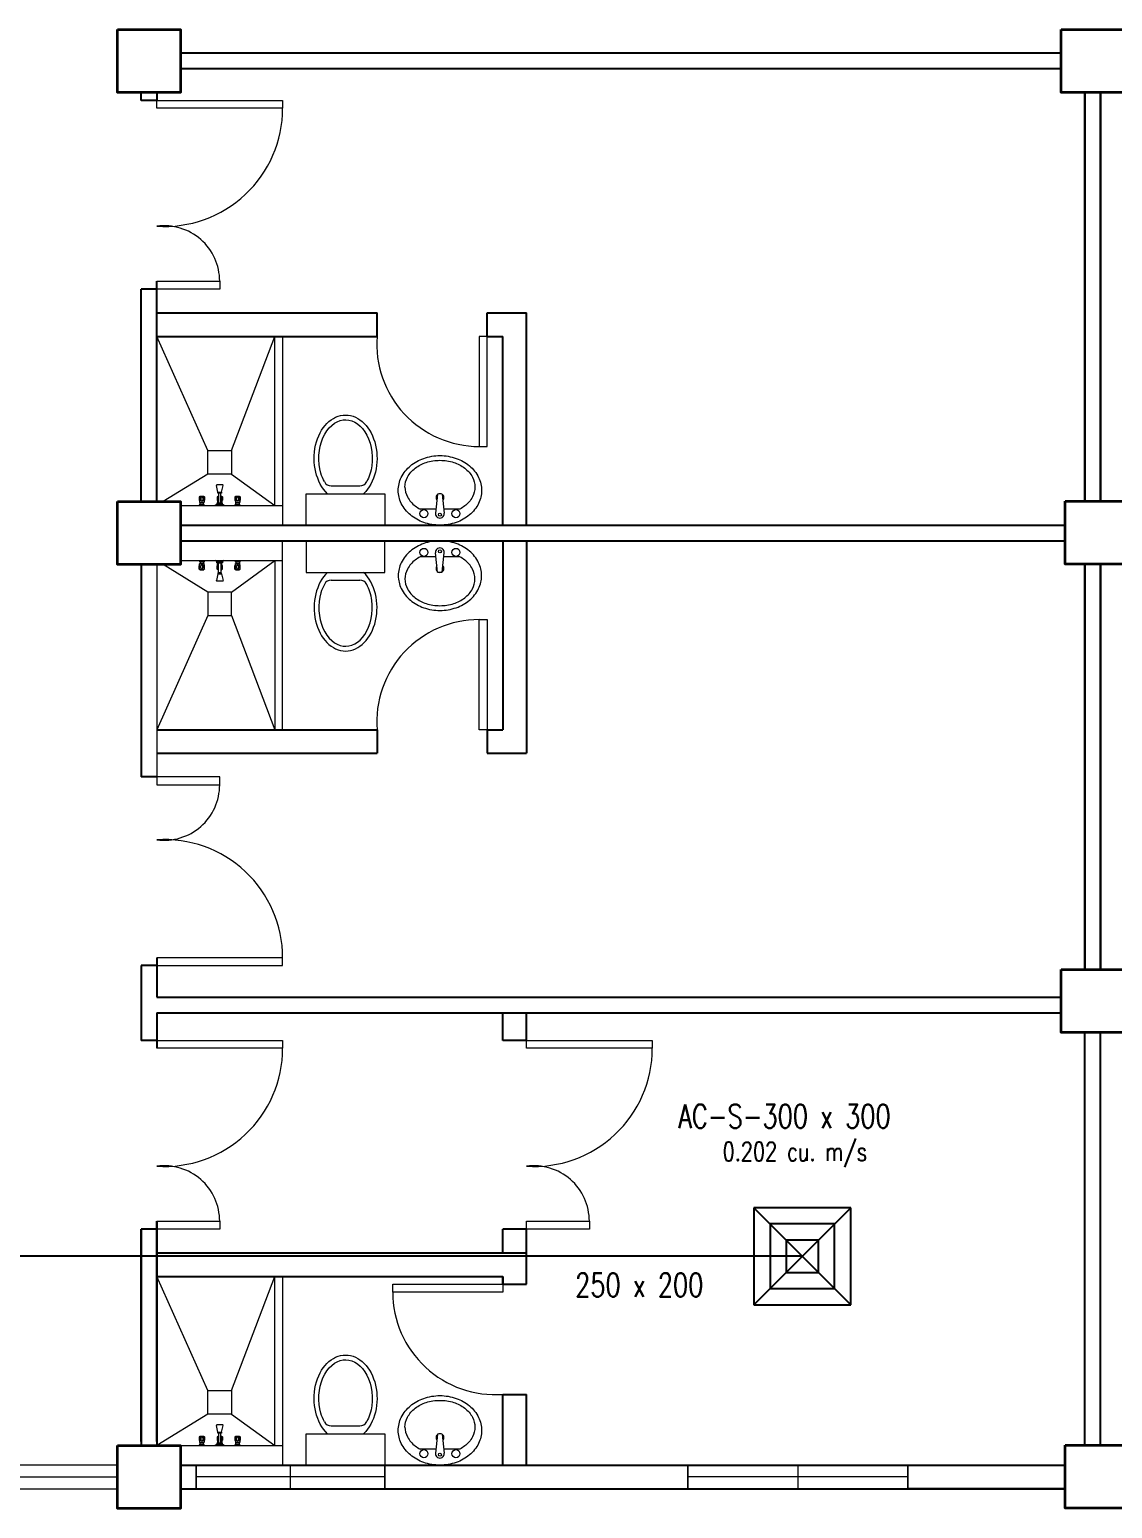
# Model space of a CAD drawing. Header units: millimetres. Extents: x 63005 to 126950, y 36019 to 74749.
# Drawn here: x 63200.97 to 63207.86, y 36231.08 to 36240.48 of the extents above; entities that cross this region are included whole.
import ezdxf

# ---------------------------------------------------------------- set-up
doc = ezdxf.new("R2010")
doc.units = ezdxf.units.MM
doc.header["$LTSCALE"] = 0.04
for name, color, linetype in [('ahu line', 150, 'Continuous'), ('diffuser', 7, 'Continuous'), ('ducting label', 7, 'Continuous'), ('Legends', 7, 'Continuous')]:
    doc.layers.add(name, color=color, linetype=linetype)
doc.layers.get('Legends').off()
doc.styles.add('Arch-Dim', font='simplex.shx', dxfattribs={"width": 0.75})

# ---------------------------------------------------------------- blocks, each defined once
blk = doc.blocks.new('AC-S-12')
at = {"layer": 'diffuser', "color": 30}
for p, q in [((-0.15, 0.15), (0.15, -0.15)), ((0.15, 0.15), (-0.15, -0.15)), ((-0.15, 0.15), (-0.15, -0.15)), ((0.15, 0.15), (-0.15, 0.15)), ((0.15, -0.15), (0.15, 0.15)), ((-0.1, 0.1), (-0.1, -0.1)), ((0.1, 0.1), (-0.1, 0.1)), ((0.1, -0.1), (0.1, 0.1)), ((-0.05, 0.05), (-0.05, -0.05)), ((0.05, 0.05), (-0.05, 0.05)), ((0.05, -0.05), (0.05, 0.05)), ((-0.05, -0.05), (0.05, -0.05)), ((-0.1, -0.1), (0.1, -0.1)), ((-0.15, -0.15), (0.15, -0.15))]:
    blk.add_line(p, q, dxfattribs=at)
for points in [[(-0.3582, 0.3582, 0, 0.0447, 0), (-0.2951, 0.295, 0, 0, 0), (-0.15, 0.15, 0, 0, 0)], [(0.3582, 0.3582, 0, 0.0447, 0), (0.2951, 0.295, 0, 0, 0), (0.15, 0.15, 0, 0, 0)], [(-0.3582, -0.3582, 0, 0.0447, 0), (-0.2951, -0.295, 0, 0, 0), (-0.15, -0.15, 0, 0, 0)], [(0.3582, -0.3582, 0, 0.0447, 0), (0.2951, -0.295, 0, 0, 0), (0.15, -0.15, 0, 0, 0)]]:
    blk.add_lwpolyline(points, format="xyseb", dxfattribs=at)
blk = doc.blocks.new('fcu')
at = {"layer": 'diffuser', "xscale": 2.052644456280903, "yscale": 2.052644456280903, "zscale": 2.052644456280903}
blk.add_blockref('AC-S-12', (0, 0), dxfattribs=at)

msp = doc.modelspace()

# ---------------------------------------------------------------- linework, layer by layer
at = {"color": 8, "lineweight": 25}
for p, q in [((63207.5304, 36240.3347), (63201.9304, 36240.3347)), ((63207.5304, 36240.2347), (63201.9304, 36240.2347)), ((63201.6804, 36240.0347), (63201.6804, 36240.0847)), ((63201.7804, 36240.0347), (63201.6804, 36240.0347)), ((63201.7804, 36240.0847), (63201.7804, 36240.0347)), ((63207.6804, 36237.4868), (63207.6804, 36240.0847)), ((63207.6804, 36240.0847), (63207.6804, 36237.4868)), ((63207.7804, 36237.4868), (63207.7804, 36240.0847)), ((63207.7804, 36240.0847), (63207.7804, 36237.4868)), ((63201.7804, 36237.4847), (63201.7804, 36238.8847)), ((63201.6804, 36237.4847), (63201.6804, 36238.8347)), ((63201.7804, 36238.8347), (63201.6804, 36238.8347)), ((63201.6804, 36237.4847), (63201.6804, 36238.8347)), ((63201.9304, 36237.3347), (63207.5554, 36237.3347)), ((63201.9304, 36237.2347), (63207.5554, 36237.2347)), ((63201.6804, 36237.0847), (63201.6804, 36235.7347)), ((63207.6804, 36234.5097), (63207.6804, 36237.0868)), ((63207.6804, 36237.0868), (63207.6804, 36234.5097)), ((63207.7804, 36234.5097), (63207.7804, 36237.0868)), ((63207.7804, 36237.0868), (63207.7804, 36234.5097)), ((63201.7804, 36235.7347), (63201.6804, 36235.7347)), ((63201.7804, 36234.5847), (63201.7804, 36234.3347)), ((63201.6804, 36234.5347), (63201.6804, 36234.2847)), ((63201.7804, 36234.5347), (63201.6804, 36234.5347)), ((63201.6804, 36234.2847), (63201.6804, 36234.0597)), ((63201.7804, 36234.3347), (63207.5304, 36234.3347)), ((63201.7804, 36234.2347), (63201.7804, 36234.0097)), ((63201.7804, 36234.2347), (63207.5304, 36234.2347)), ((63207.6804, 36231.4868), (63207.6804, 36234.1097)), ((63207.7804, 36231.4868), (63207.7804, 36234.1097)), ((63201.7804, 36234.0597), (63201.6804, 36234.0597)), ((63201.7804, 36232.9097), (63201.7804, 36231.4847)), ((63201.7804, 36231.5097), (63201.7804, 36232.9097)), ((63201.6804, 36232.8597), (63201.6804, 36231.4847)), ((63201.6804, 36231.5097), (63201.6804, 36232.8597)), ((63201.7804, 36232.8597), (63201.6804, 36232.8597)), ((63201.6804, 36231.5097), (63201.6804, 36232.8597)), ((63201.9304, 36231.3597), (63207.5554, 36231.3597)), ((63201.9304, 36231.2097), (63207.5554, 36231.2097)), ((63207.5554, 36231.2097), (63206.5554, 36231.2097))]:
    msp.add_line(p, q, dxfattribs=at)
at = {"color": 8, "lineweight": 25, "ltscale": 0.3}
for p, q in [((63201.7804, 36238.6847), (63203.1804, 36238.6847)), ((63203.1804, 36238.5347), (63203.1804, 36238.6847)), ((63203.8804, 36238.6847), (63204.1304, 36238.6847)), ((63203.8804, 36238.5347), (63203.8804, 36238.6847)), ((63204.1304, 36237.3347), (63204.1304, 36238.6847)), ((63201.7804, 36238.5347), (63203.1804, 36238.5347)), ((63203.8804, 36238.5347), (63203.9804, 36238.5347)), ((63203.9804, 36237.3347), (63203.9804, 36238.5347)), ((63203.9804, 36237.2347), (63203.9804, 36236.0347)), ((63204.1304, 36237.2347), (63204.1304, 36235.8847)), ((63201.7804, 36236.0347), (63203.1804, 36236.0347)), ((63203.1804, 36236.0347), (63203.1804, 36235.8847)), ((63203.8804, 36236.0347), (63203.9804, 36236.0347)), ((63203.8804, 36236.0347), (63203.8804, 36235.8847)), ((63201.7804, 36235.8847), (63203.1804, 36235.8847)), ((63203.8804, 36235.8847), (63204.1304, 36235.8847)), ((63201.7804, 36232.7097), (63204.1304, 36232.7097)), ((63203.8804, 36232.7097), (63204.1304, 36232.7097)), ((63204.1304, 36232.5097), (63204.1304, 36232.7097)), ((63201.7804, 36232.5597), (63203.9804, 36232.5597)), ((63203.8804, 36232.5597), (63203.9804, 36232.5597)), ((63203.9804, 36232.5097), (63203.9804, 36232.5597)), ((63203.9804, 36231.3597), (63203.9804, 36231.8097)), ((63204.1304, 36231.3597), (63204.1304, 36231.8097))]:
    msp.add_line(p, q, dxfattribs=at)
at = {"color": 8, "lineweight": 9, "ltscale": 0.3}
for p, q in [((63202.1054, 36237.8097), (63201.7804, 36238.5347)), ((63202.2554, 36237.8097), (63202.5304, 36238.5347)), ((63202.1054, 36237.6597), (63201.8211, 36237.4847)), ((63202.2554, 36237.6597), (63202.5304, 36237.4597)), ((63202.2554, 36236.9097), (63202.5304, 36237.1097)), ((63202.1054, 36236.9097), (63201.8211, 36237.0847)), ((63202.1054, 36236.7597), (63201.7804, 36236.0347)), ((63202.2554, 36236.7597), (63202.5304, 36236.0347)), ((63202.1054, 36231.8347), (63201.7804, 36232.5597)), ((63202.2554, 36231.8347), (63202.5304, 36232.5597)), ((63202.1054, 36231.6847), (63201.7804, 36231.4847)), ((63202.2554, 36231.6847), (63202.5304, 36231.4847))]:
    msp.add_line(p, q, dxfattribs=at)
at = {"color": 8, "lineweight": 9}
for p, q in [((63201.7804, 36237.5847), (63201.7804, 36237.4847)), ((63202.1681, 36237.5451), (63202.1596, 36237.587)), ((63202.1998, 36237.5915), (63202.1611, 36237.5915)), ((63202.1927, 36237.5451), (63202.2013, 36237.587)), ((63202.8898, 36237.5847), (63203.0708, 36237.5847)), ((63201.6804, 36237.5347), (63201.6804, 36237.4847)), ((63202.0537, 36237.5169), (63202.0501, 36237.515)), ((63202.0501, 36237.515), (63202.0835, 36237.515)), ((63202.0501, 36237.515), (63202.0501, 36237.493)), ((63202.0501, 36237.493), (63202.0523, 36237.4889)), ((63202.0528, 36237.4871), (63202.0528, 36237.4813)), ((63202.0528, 36237.4813), (63202.0535, 36237.479)), ((63202.0528, 36237.4813), (63202.0808, 36237.4813)), ((63202.0535, 36237.479), (63202.0801, 36237.479)), ((63202.0536, 36237.493), (63202.0609, 36237.493)), ((63202.0537, 36237.5184), (63202.0799, 36237.5184)), ((63202.0537, 36237.5184), (63202.0537, 36237.5169)), ((63202.0537, 36237.5169), (63202.0799, 36237.5169)), ((63202.0537, 36237.5062), (63202.0537, 36237.494)), ((63202.0554, 36237.4672), (63202.0554, 36237.479)), ((63202.0607, 36237.5063), (63202.0607, 36237.4941)), ((63202.08, 36237.493), (63202.0727, 36237.493)), ((63202.0729, 36237.5063), (63202.0729, 36237.4941)), ((63202.0782, 36237.4672), (63202.0782, 36237.479)), ((63202.0799, 36237.5184), (63202.0799, 36237.5169)), ((63202.0799, 36237.5169), (63202.0835, 36237.515)), ((63202.0799, 36237.5062), (63202.0799, 36237.494)), ((63202.0808, 36237.4813), (63202.0801, 36237.479)), ((63202.0808, 36237.4871), (63202.0808, 36237.4813)), ((63202.0835, 36237.493), (63202.0813, 36237.4889)), ((63202.0835, 36237.515), (63202.0835, 36237.493)), ((63202.1978, 36237.4751), (63202.163, 36237.4751)), ((63202.163, 36237.4751), (63202.163, 36237.4655)), ((63202.1674, 36237.5169), (63202.1638, 36237.515)), ((63202.1638, 36237.515), (63202.1729, 36237.515)), ((63202.1638, 36237.515), (63202.1638, 36237.493)), ((63202.1638, 36237.493), (63202.166, 36237.4889)), ((63202.1664, 36237.4871), (63202.1664, 36237.4813)), ((63202.1664, 36237.4813), (63202.1729, 36237.4813)), ((63202.1664, 36237.4813), (63202.1672, 36237.479)), ((63202.1672, 36237.493), (63202.1729, 36237.493)), ((63202.1672, 36237.479), (63202.1729, 36237.479)), ((63202.1673, 36237.5062), (63202.1674, 36237.494)), ((63202.1674, 36237.5184), (63202.1729, 36237.5184)), ((63202.1674, 36237.5184), (63202.1674, 36237.5169)), ((63202.1674, 36237.5169), (63202.1729, 36237.5169)), ((63202.1681, 36237.5375), (63202.1681, 36237.5451)), ((63202.1681, 36237.5451), (63202.1927, 36237.5451)), ((63202.1681, 36237.5451), (63202.1927, 36237.5451)), ((63202.1927, 36237.5375), (63202.1681, 36237.5375)), ((63202.1691, 36237.4751), (63202.1691, 36237.479)), ((63202.1729, 36237.5375), (63202.1729, 36237.4751)), ((63202.1729, 36237.4751), (63202.188, 36237.4751)), ((63202.188, 36237.4751), (63202.188, 36237.5375)), ((63202.188, 36237.5184), (63202.1935, 36237.5184)), ((63202.188, 36237.5169), (63202.1935, 36237.5169)), ((63202.188, 36237.515), (63202.1971, 36237.515)), ((63202.1936, 36237.493), (63202.188, 36237.493)), ((63202.188, 36237.4813), (63202.1944, 36237.4813)), ((63202.188, 36237.479), (63202.1937, 36237.479)), ((63202.1918, 36237.4751), (63202.1918, 36237.479)), ((63202.1927, 36237.5451), (63202.1927, 36237.5375)), ((63202.1935, 36237.5184), (63202.1935, 36237.5169)), ((63202.1935, 36237.5169), (63202.1971, 36237.515)), ((63202.1935, 36237.5062), (63202.1935, 36237.494)), ((63202.1944, 36237.4813), (63202.1937, 36237.479)), ((63202.1944, 36237.4871), (63202.1944, 36237.4813)), ((63202.1971, 36237.493), (63202.1949, 36237.4889)), ((63202.1971, 36237.515), (63202.1971, 36237.493)), ((63202.1978, 36237.4655), (63202.1978, 36237.4751)), ((63202.281, 36237.5169), (63202.2774, 36237.515)), ((63202.2774, 36237.515), (63202.2774, 36237.493)), ((63202.2774, 36237.515), (63202.3107, 36237.515)), ((63202.2774, 36237.493), (63202.2796, 36237.4889)), ((63202.2801, 36237.4872), (63202.2801, 36237.4813)), ((63202.2801, 36237.4813), (63202.3081, 36237.4813)), ((63202.2801, 36237.4813), (63202.2808, 36237.479)), ((63202.2808, 36237.479), (63202.3073, 36237.479)), ((63202.2809, 36237.493), (63202.2882, 36237.493)), ((63202.281, 36237.5184), (63202.281, 36237.5169)), ((63202.281, 36237.5184), (63202.3071, 36237.5184)), ((63202.281, 36237.5169), (63202.3071, 36237.5169)), ((63202.281, 36237.5062), (63202.281, 36237.494)), ((63202.2827, 36237.4673), (63202.2827, 36237.479)), ((63202.288, 36237.5063), (63202.288, 36237.4941)), ((63202.3073, 36237.493), (63202.3, 36237.493)), ((63202.3001, 36237.5063), (63202.3001, 36237.4941)), ((63202.3054, 36237.4673), (63202.3054, 36237.479)), ((63202.3071, 36237.5184), (63202.3071, 36237.5169)), ((63202.3071, 36237.5169), (63202.3107, 36237.515)), ((63202.3071, 36237.5062), (63202.3072, 36237.494)), ((63202.3081, 36237.4813), (63202.3073, 36237.479)), ((63202.3081, 36237.4872), (63202.3081, 36237.4813)), ((63202.3107, 36237.493), (63202.3085, 36237.489)), ((63202.3107, 36237.515), (63202.3107, 36237.493)), ((63202.7304, 36237.3347), (63202.7304, 36237.5347)), ((63202.7304, 36237.5347), (63203.2304, 36237.5347)), ((63203.2304, 36237.5347), (63203.2304, 36237.3347)), ((63203.5659, 36237.5326), (63203.5526, 36237.4107)), ((63203.5949, 36237.5326), (63203.6083, 36237.4107)), ((63201.9304, 36237.4597), (63202.5804, 36237.4597)), ((63202.0498, 36237.4604), (63202.0532, 36237.4672)), ((63202.0498, 36237.4604), (63202.0838, 36237.4604)), ((63202.0498, 36237.4604), (63202.0498, 36237.4597)), ((63202.0498, 36237.4597), (63202.0838, 36237.4597)), ((63202.0532, 36237.4672), (63202.0804, 36237.4673)), ((63202.0838, 36237.4604), (63202.0804, 36237.4673)), ((63202.0838, 36237.4604), (63202.0838, 36237.4597)), ((63202.163, 36237.4655), (63202.1515, 36237.4597)), ((63202.1515, 36237.4597), (63202.2094, 36237.4597)), ((63202.1978, 36237.4655), (63202.163, 36237.4655)), ((63202.163, 36237.4655), (63202.1978, 36237.4655)), ((63202.2094, 36237.4597), (63202.1978, 36237.4655)), ((63202.277, 36237.4605), (63202.2804, 36237.4673)), ((63202.277, 36237.4605), (63202.277, 36237.4597)), ((63202.277, 36237.4605), (63202.3111, 36237.4605)), ((63202.277, 36237.4597), (63202.3111, 36237.4597)), ((63202.2804, 36237.4673), (63202.3077, 36237.4673)), ((63202.3111, 36237.4605), (63202.3077, 36237.4673)), ((63202.3111, 36237.4605), (63202.3111, 36237.4597)), ((63203.5561, 36237.4367), (63203.4538, 36237.4367)), ((63203.2304, 36237.3347), (63202.7304, 36237.3347)), ((63202.7304, 36237.2347), (63202.7304, 36237.0347)), ((63203.2304, 36237.2347), (63202.7304, 36237.2347)), ((63203.2304, 36237.0347), (63203.2304, 36237.2347)), ((63201.9304, 36237.1097), (63202.5804, 36237.1097)), ((63202.0498, 36237.1097), (63202.0838, 36237.1097)), ((63202.0498, 36237.1089), (63202.0498, 36237.1097)), ((63202.0498, 36237.1089), (63202.0838, 36237.1089)), ((63202.0498, 36237.1089), (63202.0532, 36237.1021)), ((63202.0532, 36237.1021), (63202.0804, 36237.1021)), ((63202.0554, 36237.1021), (63202.0554, 36237.0904)), ((63202.0782, 36237.1021), (63202.0782, 36237.0904)), ((63202.0838, 36237.1089), (63202.0804, 36237.1021)), ((63202.0838, 36237.1089), (63202.0838, 36237.1097)), ((63202.163, 36237.1039), (63202.1515, 36237.1097)), ((63202.1515, 36237.1097), (63202.2094, 36237.1097)), ((63202.1978, 36237.1039), (63202.163, 36237.1039)), ((63202.163, 36237.0943), (63202.163, 36237.1039)), ((63202.163, 36237.1039), (63202.1978, 36237.1039)), ((63202.1978, 36237.0943), (63202.163, 36237.0943)), ((63202.1691, 36237.0943), (63202.1691, 36237.0904)), ((63202.1729, 36237.0319), (63202.1729, 36237.0943)), ((63202.1729, 36237.0943), (63202.188, 36237.0943)), ((63202.188, 36237.0943), (63202.188, 36237.0319)), ((63202.1918, 36237.0943), (63202.1918, 36237.0904)), ((63202.2094, 36237.1097), (63202.1978, 36237.1039)), ((63202.1978, 36237.1039), (63202.1978, 36237.0943)), ((63202.277, 36237.1089), (63202.277, 36237.1097)), ((63202.277, 36237.1097), (63202.3111, 36237.1097)), ((63202.277, 36237.1089), (63202.2804, 36237.1021)), ((63202.277, 36237.1089), (63202.3111, 36237.1089)), ((63202.2804, 36237.1021), (63202.3077, 36237.1021)), ((63202.2827, 36237.1021), (63202.2827, 36237.0904)), ((63202.3054, 36237.1021), (63202.3054, 36237.0904)), ((63202.3111, 36237.1089), (63202.3077, 36237.1021)), ((63202.3111, 36237.1089), (63202.3111, 36237.1097)), ((63203.5561, 36237.1327), (63203.4538, 36237.1327)), ((63203.5659, 36237.0368), (63203.5526, 36237.1586)), ((63203.5949, 36237.0368), (63203.6083, 36237.1586)), ((63202.0501, 36237.0764), (63202.0523, 36237.0805)), ((63202.0501, 36237.0544), (63202.0501, 36237.0764)), ((63202.0501, 36237.0544), (63202.0835, 36237.0544)), ((63202.0537, 36237.0525), (63202.0501, 36237.0544)), ((63202.0528, 36237.0881), (63202.0535, 36237.0904)), ((63202.0528, 36237.0881), (63202.0808, 36237.0881)), ((63202.0528, 36237.0822), (63202.0528, 36237.0881)), ((63202.0535, 36237.0904), (63202.0801, 36237.0904)), ((63202.0536, 36237.0764), (63202.0609, 36237.0764)), ((63202.0537, 36237.0632), (63202.0537, 36237.0754)), ((63202.0537, 36237.0525), (63202.0799, 36237.0525)), ((63202.0537, 36237.051), (63202.0537, 36237.0525)), ((63202.0537, 36237.051), (63202.0799, 36237.051)), ((63202.0607, 36237.0631), (63202.0607, 36237.0753)), ((63202.08, 36237.0764), (63202.0727, 36237.0764)), ((63202.0729, 36237.0631), (63202.0729, 36237.0753)), ((63202.0799, 36237.0632), (63202.0799, 36237.0754)), ((63202.0799, 36237.0525), (63202.0835, 36237.0544)), ((63202.0799, 36237.051), (63202.0799, 36237.0525)), ((63202.0808, 36237.0881), (63202.0801, 36237.0904)), ((63202.0808, 36237.0822), (63202.0808, 36237.0881)), ((63202.0835, 36237.0764), (63202.0813, 36237.0804)), ((63202.0835, 36237.0544), (63202.0835, 36237.0764)), ((63202.1681, 36237.0243), (63202.1596, 36236.9824)), ((63202.1638, 36237.0764), (63202.166, 36237.0804)), ((63202.1638, 36237.0544), (63202.1638, 36237.0764)), ((63202.1638, 36237.0544), (63202.1729, 36237.0544)), ((63202.1674, 36237.0525), (63202.1638, 36237.0544)), ((63202.1664, 36237.0881), (63202.1672, 36237.0904)), ((63202.1664, 36237.0881), (63202.1729, 36237.0881)), ((63202.1664, 36237.0822), (63202.1664, 36237.0881)), ((63202.1672, 36237.0904), (63202.1729, 36237.0904)), ((63202.1672, 36237.0764), (63202.1729, 36237.0764)), ((63202.1673, 36237.0632), (63202.1674, 36237.0753)), ((63202.1674, 36237.0525), (63202.1729, 36237.0525)), ((63202.1674, 36237.051), (63202.1674, 36237.0525)), ((63202.1674, 36237.051), (63202.1729, 36237.051)), ((63202.1681, 36237.0319), (63202.1681, 36237.0243)), ((63202.1927, 36237.0319), (63202.1681, 36237.0319)), ((63202.1681, 36237.0243), (63202.1927, 36237.0243)), ((63202.1681, 36237.0243), (63202.1927, 36237.0243)), ((63202.188, 36237.0904), (63202.1937, 36237.0904)), ((63202.188, 36237.0881), (63202.1944, 36237.0881)), ((63202.1936, 36237.0764), (63202.188, 36237.0764)), ((63202.188, 36237.0544), (63202.1971, 36237.0544)), ((63202.188, 36237.0525), (63202.1935, 36237.0525)), ((63202.188, 36237.051), (63202.1935, 36237.051)), ((63202.1927, 36237.0243), (63202.1927, 36237.0319)), ((63202.1927, 36237.0243), (63202.2013, 36236.9824)), ((63202.1935, 36237.0632), (63202.1935, 36237.0753)), ((63202.1935, 36237.0525), (63202.1971, 36237.0544)), ((63202.1935, 36237.051), (63202.1935, 36237.0525)), ((63202.1944, 36237.0881), (63202.1937, 36237.0904)), ((63202.1944, 36237.0822), (63202.1944, 36237.0881)), ((63202.1971, 36237.0764), (63202.1949, 36237.0804)), ((63202.1971, 36237.0544), (63202.1971, 36237.0764)), ((63202.2774, 36237.0763), (63202.2796, 36237.0804)), ((63202.2774, 36237.0544), (63202.2774, 36237.0763)), ((63202.281, 36237.0525), (63202.2774, 36237.0544)), ((63202.2774, 36237.0544), (63202.3107, 36237.0544)), ((63202.2801, 36237.0881), (63202.2808, 36237.0904)), ((63202.2801, 36237.0822), (63202.2801, 36237.0881)), ((63202.2801, 36237.0881), (63202.3081, 36237.0881)), ((63202.2808, 36237.0904), (63202.3073, 36237.0904)), ((63202.2809, 36237.0763), (63202.2882, 36237.0763)), ((63202.281, 36237.0632), (63202.281, 36237.0753)), ((63202.281, 36237.051), (63202.281, 36237.0525)), ((63202.281, 36237.0525), (63202.3071, 36237.0525)), ((63202.281, 36237.051), (63202.3071, 36237.051)), ((63202.288, 36237.0631), (63202.288, 36237.0752)), ((63202.3073, 36237.0763), (63202.3, 36237.0763)), ((63202.3001, 36237.0631), (63202.3001, 36237.0752)), ((63202.3071, 36237.0632), (63202.3072, 36237.0753)), ((63202.3071, 36237.0525), (63202.3107, 36237.0544)), ((63202.3071, 36237.051), (63202.3071, 36237.0525)), ((63202.3081, 36237.0881), (63202.3073, 36237.0904)), ((63202.3081, 36237.0822), (63202.3081, 36237.0881)), ((63202.3107, 36237.0763), (63202.3085, 36237.0804)), ((63202.3107, 36237.0544), (63202.3107, 36237.0763)), ((63202.7304, 36237.0347), (63203.2304, 36237.0347)), ((63202.1998, 36236.9778), (63202.1611, 36236.9778)), ((63202.8898, 36236.9847), (63203.0708, 36236.9847)), ((63201.6804, 36234.0597), (63201.6804, 36234.1097)), ((63202.1681, 36231.5701), (63202.1596, 36231.612)), ((63202.1998, 36231.6165), (63202.1611, 36231.6165)), ((63202.1681, 36231.5625), (63202.1681, 36231.5701)), ((63202.1681, 36231.5701), (63202.1927, 36231.5701)), ((63202.1681, 36231.5701), (63202.1927, 36231.5701)), ((63202.1927, 36231.5625), (63202.1681, 36231.5625)), ((63202.1729, 36231.5625), (63202.1729, 36231.5001)), ((63202.188, 36231.5001), (63202.188, 36231.5625)), ((63202.1927, 36231.5701), (63202.2013, 36231.612)), ((63202.1927, 36231.5701), (63202.1927, 36231.5625)), ((63202.7304, 36231.3597), (63202.7304, 36231.5597)), ((63202.7304, 36231.5597), (63203.2304, 36231.5597)), ((63202.8898, 36231.6097), (63203.0708, 36231.6097)), ((63203.2304, 36231.5597), (63203.2304, 36231.3597)), ((63203.5659, 36231.5576), (63203.5526, 36231.4357)), ((63203.5949, 36231.5576), (63203.6083, 36231.4357)), ((63201.9304, 36231.4847), (63202.5804, 36231.4847)), ((63202.0498, 36231.4854), (63202.0532, 36231.4922)), ((63202.0498, 36231.4854), (63202.0838, 36231.4854)), ((63202.0498, 36231.4854), (63202.0498, 36231.4847)), ((63202.0498, 36231.4847), (63202.0838, 36231.4847)), ((63202.0537, 36231.5419), (63202.0501, 36231.54)), ((63202.0501, 36231.54), (63202.0835, 36231.54)), ((63202.0501, 36231.54), (63202.0501, 36231.518)), ((63202.0501, 36231.518), (63202.0523, 36231.5139)), ((63202.0528, 36231.5121), (63202.0528, 36231.5063)), ((63202.0528, 36231.5063), (63202.0535, 36231.504)), ((63202.0528, 36231.5063), (63202.0808, 36231.5063)), ((63202.0532, 36231.4922), (63202.0804, 36231.4923)), ((63202.0535, 36231.504), (63202.0801, 36231.504)), ((63202.0536, 36231.518), (63202.0609, 36231.518)), ((63202.0537, 36231.5434), (63202.0799, 36231.5434)), ((63202.0537, 36231.5434), (63202.0537, 36231.5419)), ((63202.0537, 36231.5419), (63202.0799, 36231.5419)), ((63202.0537, 36231.5312), (63202.0537, 36231.519)), ((63202.0554, 36231.4922), (63202.0554, 36231.504)), ((63202.0607, 36231.5313), (63202.0607, 36231.5191)), ((63202.08, 36231.518), (63202.0727, 36231.518)), ((63202.0729, 36231.5313), (63202.0729, 36231.5191)), ((63202.0782, 36231.4922), (63202.0782, 36231.504)), ((63202.0799, 36231.5434), (63202.0799, 36231.5419)), ((63202.0799, 36231.5419), (63202.0835, 36231.54)), ((63202.0799, 36231.5312), (63202.0799, 36231.519)), ((63202.0808, 36231.5063), (63202.0801, 36231.504)), ((63202.0838, 36231.4854), (63202.0804, 36231.4923)), ((63202.0808, 36231.5121), (63202.0808, 36231.5063)), ((63202.0835, 36231.518), (63202.0813, 36231.5139)), ((63202.0835, 36231.54), (63202.0835, 36231.518)), ((63202.0838, 36231.4854), (63202.0838, 36231.4847)), ((63202.163, 36231.4905), (63202.1515, 36231.4847)), ((63202.1515, 36231.4847), (63202.2094, 36231.4847)), ((63202.1978, 36231.5001), (63202.163, 36231.5001)), ((63202.163, 36231.5001), (63202.163, 36231.4905)), ((63202.1978, 36231.4905), (63202.163, 36231.4905)), ((63202.163, 36231.4905), (63202.1978, 36231.4905)), ((63202.1674, 36231.5419), (63202.1638, 36231.54)), ((63202.1638, 36231.54), (63202.1729, 36231.54)), ((63202.1638, 36231.54), (63202.1638, 36231.518)), ((63202.1638, 36231.518), (63202.166, 36231.5139)), ((63202.1664, 36231.5121), (63202.1664, 36231.5063)), ((63202.1664, 36231.5063), (63202.1729, 36231.5063)), ((63202.1664, 36231.5063), (63202.1672, 36231.504)), ((63202.1672, 36231.518), (63202.1729, 36231.518)), ((63202.1672, 36231.504), (63202.1729, 36231.504)), ((63202.1673, 36231.5312), (63202.1674, 36231.519)), ((63202.1674, 36231.5434), (63202.1729, 36231.5434)), ((63202.1674, 36231.5434), (63202.1674, 36231.5419)), ((63202.1674, 36231.5419), (63202.1729, 36231.5419)), ((63202.1691, 36231.5001), (63202.1691, 36231.504)), ((63202.1729, 36231.5001), (63202.188, 36231.5001)), ((63202.188, 36231.5434), (63202.1935, 36231.5434)), ((63202.188, 36231.5419), (63202.1935, 36231.5419)), ((63202.188, 36231.54), (63202.1971, 36231.54)), ((63202.1936, 36231.518), (63202.188, 36231.518)), ((63202.188, 36231.5063), (63202.1944, 36231.5063)), ((63202.188, 36231.504), (63202.1937, 36231.504)), ((63202.1918, 36231.5001), (63202.1918, 36231.504)), ((63202.1935, 36231.5434), (63202.1935, 36231.5419)), ((63202.1935, 36231.5419), (63202.1971, 36231.54)), ((63202.1935, 36231.5312), (63202.1935, 36231.519)), ((63202.1944, 36231.5063), (63202.1937, 36231.504)), ((63202.1944, 36231.5121), (63202.1944, 36231.5063)), ((63202.1971, 36231.518), (63202.1949, 36231.5139)), ((63202.1971, 36231.54), (63202.1971, 36231.518)), ((63202.1978, 36231.4905), (63202.1978, 36231.5001)), ((63202.2094, 36231.4847), (63202.1978, 36231.4905)), ((63202.277, 36231.4855), (63202.2804, 36231.4923)), ((63202.277, 36231.4855), (63202.277, 36231.4847)), ((63202.277, 36231.4855), (63202.3111, 36231.4855)), ((63202.277, 36231.4847), (63202.3111, 36231.4847)), ((63202.281, 36231.5419), (63202.2774, 36231.54)), ((63202.2774, 36231.54), (63202.2774, 36231.518)), ((63202.2774, 36231.54), (63202.3107, 36231.54)), ((63202.2774, 36231.518), (63202.2796, 36231.5139)), ((63202.2801, 36231.5122), (63202.2801, 36231.5063)), ((63202.2801, 36231.5063), (63202.3081, 36231.5063)), ((63202.2801, 36231.5063), (63202.2808, 36231.504)), ((63202.2804, 36231.4923), (63202.3077, 36231.4923)), ((63202.2808, 36231.504), (63202.3073, 36231.504)), ((63202.2809, 36231.518), (63202.2882, 36231.518)), ((63202.281, 36231.5434), (63202.281, 36231.5419)), ((63202.281, 36231.5434), (63202.3071, 36231.5434)), ((63202.281, 36231.5419), (63202.3071, 36231.5419)), ((63202.281, 36231.5312), (63202.281, 36231.519)), ((63202.2827, 36231.4923), (63202.2827, 36231.504)), ((63202.288, 36231.5313), (63202.288, 36231.5191)), ((63202.3073, 36231.518), (63202.3, 36231.518)), ((63202.3001, 36231.5313), (63202.3001, 36231.5191)), ((63202.3054, 36231.4923), (63202.3054, 36231.504)), ((63202.3071, 36231.5434), (63202.3071, 36231.5419)), ((63202.3071, 36231.5419), (63202.3107, 36231.54)), ((63202.3071, 36231.5312), (63202.3072, 36231.519)), ((63202.3081, 36231.5063), (63202.3073, 36231.504)), ((63202.3111, 36231.4855), (63202.3077, 36231.4923)), ((63202.3081, 36231.5122), (63202.3081, 36231.5063)), ((63202.3107, 36231.518), (63202.3085, 36231.514)), ((63202.3107, 36231.54), (63202.3107, 36231.518)), ((63202.3111, 36231.4855), (63202.3111, 36231.4847)), ((63203.5561, 36231.4617), (63203.4538, 36231.4617)), ((63201.5304, 36231.3597), (63198.8304, 36231.3597)), ((63198.8304, 36231.2847), (63201.5304, 36231.2847)), ((63201.9304, 36231.3597), (63202.0304, 36231.3597)), ((63202.0304, 36231.3597), (63202.0304, 36231.2097)), ((63203.2304, 36231.2847), (63202.0304, 36231.2847)), ((63202.6304, 36231.2097), (63202.6304, 36231.3597)), ((63203.2304, 36231.3597), (63202.7304, 36231.3597)), ((63203.2304, 36231.2097), (63203.2304, 36231.3597)), ((63205.1554, 36231.3597), (63205.1554, 36231.2097)), ((63206.5554, 36231.2847), (63205.1554, 36231.2847)), ((63205.8554, 36231.3597), (63205.8554, 36231.2097)), ((63206.5554, 36231.2097), (63206.5554, 36231.3597)), ((63198.8304, 36231.2097), (63201.5304, 36231.2097)), ((63202.0304, 36231.2097), (63202.6304, 36231.2097)), ((63202.6304, 36231.2097), (63203.2304, 36231.2097))]:
    msp.add_line(p, q, dxfattribs=at)
at = {"color": 8, "lineweight": 13}
for p, q in [((63201.7804, 36237.0847), (63201.7804, 36235.6847)), ((63201.7804, 36234.1097), (63201.7804, 36234.0597))]:
    msp.add_line(p, q, dxfattribs=at)
at = {"color": 8, "linetype": 'Continuous', "lineweight": 25}
for p, q in [((63203.9804, 36234.0597), (63203.9804, 36234.2347)), ((63204.1304, 36234.0597), (63204.1304, 36234.2347)), ((63204.1304, 36234.0597), (63203.9804, 36234.0597)), ((63203.9804, 36232.7097), (63203.9804, 36232.8597)), ((63204.1304, 36232.8597), (63203.9804, 36232.8597)), ((63204.1304, 36232.7097), (63204.1304, 36232.8597)), ((63203.9804, 36232.5597), (63203.9804, 36232.5097)), ((63203.9804, 36232.5097), (63204.1304, 36232.5097)), ((63203.9804, 36231.8097), (63204.1304, 36231.8097))]:
    msp.add_line(p, q, dxfattribs=at)
at = {"color": 8, "lineweight": 35}
for points in [[(63201.5304, 36240.4847), (63201.9304, 36240.4847), (63201.9304, 36240.0847), (63201.5304, 36240.0847)], [(63207.5304, 36240.4847), (63207.9304, 36240.4847), (63207.9304, 36240.0847), (63207.5304, 36240.0847)], [(63201.5304, 36237.4847), (63201.9304, 36237.4847), (63201.9304, 36237.0847), (63201.5304, 36237.0847)], [(63207.5554, 36237.4868), (63207.9554, 36237.4868), (63207.9554, 36237.0868), (63207.5554, 36237.0868)], [(63207.5304, 36234.5097), (63207.9304, 36234.5097), (63207.9304, 36234.1097), (63207.5304, 36234.1097)], [(63201.5304, 36231.4847), (63201.9304, 36231.4847), (63201.9304, 36231.0847), (63201.5304, 36231.0847)], [(63207.5554, 36231.4868), (63207.9554, 36231.4868), (63207.9554, 36231.0868), (63207.5554, 36231.0868)]]:
    msp.add_lwpolyline(points, close=True, dxfattribs=at)
at = {"color": 8, "lineweight": 13, "ltscale": 0.03}
for points in [[(63201.7804, 36239.9847), (63201.7804, 36240.0347), (63202.5804, 36240.0347), (63202.5804, 36239.9847)], [(63201.7804, 36238.8347), (63201.7804, 36238.8847), (63202.1804, 36238.8847), (63202.1804, 36238.8347)], [(63203.8804, 36238.5347), (63203.8304, 36238.5347), (63203.8304, 36237.8347), (63203.8804, 36237.8347)], [(63203.8804, 36236.0347), (63203.8304, 36236.0347), (63203.8304, 36236.7347), (63203.8804, 36236.7347)], [(63201.7804, 36235.7347), (63201.7804, 36235.6847), (63202.1804, 36235.6847), (63202.1804, 36235.7347)], [(63201.7804, 36234.5847), (63201.7804, 36234.5347), (63202.5804, 36234.5347), (63202.5804, 36234.5847)], [(63201.7804, 36234.0097), (63201.7804, 36234.0597), (63202.5804, 36234.0597), (63202.5804, 36234.0097)], [(63204.1304, 36234.0097), (63204.1304, 36234.0597), (63204.9304, 36234.0597), (63204.9304, 36234.0097)], [(63201.7804, 36232.8597), (63201.7804, 36232.9097), (63202.1804, 36232.9097), (63202.1804, 36232.8597)], [(63204.1304, 36232.8597), (63204.1304, 36232.9097), (63204.5304, 36232.9097), (63204.5304, 36232.8597)], [(63203.9804, 36232.5097), (63203.9804, 36232.4597), (63203.2804, 36232.4597), (63203.2804, 36232.5097)]]:
    msp.add_lwpolyline(points, close=True, dxfattribs=at)
at = {"color": 8, "lineweight": 9, "ltscale": 0.3}
for points in [[(63202.5304, 36237.4597), (63202.5304, 36238.5347), (63202.5804, 36238.5347), (63202.5804, 36237.3347), (63202.5804, 36237.3347)], [(63202.5304, 36237.1097), (63202.5304, 36236.0347), (63202.5804, 36236.0347), (63202.5804, 36237.2347), (63202.5804, 36237.2347)], [(63202.5304, 36231.4847), (63202.5304, 36232.5597), (63202.5804, 36232.5597), (63202.5804, 36231.3597), (63202.5804, 36231.3597)]]:
    msp.add_lwpolyline(points, dxfattribs=at)
at = {"color": 8, "lineweight": 9, "ltscale": 0.03}
for points in [[(63202.2554, 36237.6597), (63202.1054, 36237.6597), (63202.1054, 36237.8097), (63202.2554, 36237.8097)], [(63202.2554, 36236.9097), (63202.1054, 36236.9097), (63202.1054, 36236.7597), (63202.2554, 36236.7597)], [(63202.2554, 36231.6847), (63202.1054, 36231.6847), (63202.1054, 36231.8347), (63202.2554, 36231.8347)]]:
    msp.add_lwpolyline(points, close=True, dxfattribs=at)
at = {"color": 8, "lineweight": 9}
for points in [[(63203.3154, 36237.5557, -0.11576), (63203.3348, 36237.6382, -0.104047), (63203.3931, 36237.712, -0.090875), (63203.477, 36237.7593, -0.083344), (63203.5804, 36237.7767, -0.083344), (63203.6839, 36237.7593, -0.090875), (63203.7678, 36237.712, -0.104047), (63203.8261, 36237.6382, -0.11576), (63203.8454, 36237.5557, -0.11576), (63203.8261, 36237.4732, -0.104047), (63203.7678, 36237.3994, -0.090875), (63203.6839, 36237.3521, -0.083344), (63203.5804, 36237.3347, -0.083344), (63203.477, 36237.3521, -0.090875), (63203.3931, 36237.3994, -0.104047), (63203.3348, 36237.4732, -0.11576)], [(63203.3154, 36237.0137, 0.11576), (63203.3348, 36236.9312, 0.104047), (63203.3931, 36236.8574, 0.090875), (63203.477, 36236.8101, 0.083344), (63203.5804, 36236.7927, 0.083344), (63203.6839, 36236.8101, 0.090875), (63203.7678, 36236.8574, 0.104047), (63203.8261, 36236.9312, 0.11576), (63203.8454, 36237.0137, 0.11576), (63203.8261, 36237.0962, 0.104047), (63203.7678, 36237.17, 0.090875), (63203.6839, 36237.2173, 0.083344), (63203.5804, 36237.2347, 0.083344), (63203.477, 36237.2173, 0.090875), (63203.3931, 36237.17, 0.104047), (63203.3348, 36237.0962, 0.11576)], [(63203.3154, 36231.5807, -0.11576), (63203.3348, 36231.6632, -0.104047), (63203.3931, 36231.737, -0.090875), (63203.477, 36231.7843, -0.083344), (63203.5804, 36231.8017, -0.083344), (63203.6839, 36231.7843, -0.090875), (63203.7678, 36231.737, -0.104047), (63203.8261, 36231.6632, -0.11576), (63203.8454, 36231.5807, -0.11576), (63203.8261, 36231.4982, -0.104047), (63203.7678, 36231.4244, -0.090875), (63203.6839, 36231.3771, -0.083344), (63203.5804, 36231.3597, -0.083344), (63203.477, 36231.3771, -0.090875), (63203.3931, 36231.4244, -0.104047), (63203.3348, 36231.4982, -0.11576)]]:
    msp.add_lwpolyline(points, format="xyb", close=True, dxfattribs=at)
for points in [[(63203.3579, 36237.5767, -0.124838), (63203.3738, 36237.6393, -0.105788), (63203.4231, 36237.6969, -0.086697), (63203.4929, 36237.7332, -0.076776), (63203.5804, 36237.7467, -0.076776), (63203.668, 36237.7332, -0.086697), (63203.7378, 36237.6969, -0.105788), (63203.7871, 36237.6393, -0.124838), (63203.8029, 36237.5767, -0.124838), (63203.7871, 36237.5141, -0.105788), (63203.7378, 36237.4565, -0.040067), (63203.707, 36237.4367), (63203.6048, 36237.4367, -0.040067)], [(63203.3579, 36236.9927, 0.124838), (63203.3738, 36236.9301, 0.105788), (63203.4231, 36236.8725, 0.086697), (63203.4929, 36236.8362, 0.076776), (63203.5804, 36236.8227, 0.076776), (63203.668, 36236.8362, 0.086697), (63203.7378, 36236.8725, 0.105788), (63203.7871, 36236.9301, 0.124838), (63203.8029, 36236.9927, 0.124838), (63203.7871, 36237.0553, 0.105788), (63203.7378, 36237.1129, 0.040067), (63203.707, 36237.1327), (63203.6048, 36237.1327, 0.040067)], [(63203.3579, 36231.6017, -0.124838), (63203.3738, 36231.6643, -0.105788), (63203.4231, 36231.7219, -0.086697), (63203.4929, 36231.7582, -0.076776), (63203.5804, 36231.7717, -0.076776), (63203.668, 36231.7582, -0.086697), (63203.7378, 36231.7219, -0.105788), (63203.7871, 36231.6643, -0.124838), (63203.8029, 36231.6017, -0.124838), (63203.7871, 36231.5391, -0.105788), (63203.7378, 36231.4815, -0.040067), (63203.707, 36231.4617), (63203.6048, 36231.4617, -0.040067)]]:
    msp.add_lwpolyline(points, format="xyb", dxfattribs=at)
for points in [[(63202.0304, 36231.3597), (63203.2304, 36231.3597), (63203.2304, 36231.2097), (63202.0304, 36231.2097)], [(63205.1554, 36231.3597), (63206.5554, 36231.3597), (63206.5554, 36231.2097), (63205.1554, 36231.2097)]]:
    msp.add_lwpolyline(points, close=True, dxfattribs=at)
for centre, radius in [((63203.4788, 36237.4077), 0.0255), ((63203.5804, 36237.4012), 0.0095), ((63203.682, 36237.4077), 0.0255), ((63203.4788, 36237.1617), 0.0255), ((63203.5804, 36237.1682), 0.0095), ((63203.682, 36237.1617), 0.0255), ((63203.4788, 36231.4327), 0.0255), ((63203.682, 36231.4327), 0.0255), ((63203.5804, 36231.4262), 0.0095)]:
    msp.add_circle(centre, radius, dxfattribs=at)
at = {"color": 8, "lineweight": 13, "ltscale": 0.03}
for centre, radius, start, end in [((63201.8289, 36239.9847), 0.7516, 266.30478, 0), ((63201.8273, 36238.8847), 0.3531, 0, 97.62815), ((63203.8304, 36238.4865), 0.6518, 175.75781, 270), ((63203.8304, 36236.0829), 0.6518, 90, 184.24219), ((63201.8273, 36235.6847), 0.3531, 262.37185, 0), ((63201.8289, 36234.5847), 0.7516, 0, 93.69522), ((63201.8289, 36234.0097), 0.7516, 266.30478, 0), ((63204.1789, 36234.0097), 0.7516, 266.30478, 0), ((63201.8273, 36232.9097), 0.3531, 0, 97.62815), ((63204.1773, 36232.9097), 0.3531, 0, 97.62815), ((63203.9322, 36232.4597), 0.6518, 180, 274.24219)]:
    msp.add_arc(centre, radius, start, end, dxfattribs=at)
at = {"color": 8, "lineweight": 9}
for centre, radius, start, end in [((63202.8898, 36237.6347), 0.05, 208.15006, 270), ((63203.0708, 36237.6347), 0.05, 270, 331.99164), ((63203.4892, 36237.5767), 0.1313, 180, 208.46356), ((63203.5331, 36237.6005), 0.1812, 208.46356, 232.61855), ((63203.5804, 36237.5097), 0.025, 126.30681, 221.20218), ((63203.5804, 36237.4389), 0.0948, 81.20259, 98.79741), ((63203.5804, 36237.5097), 0.025, 71.37929, 108.62071), ((63203.5804, 36237.5097), 0.025, 318.79782, 53.69319), ((63203.5618, 36237.638), 0.2284, 232.61855, 241.79625), ((63203.5804, 36237.4077), 0.028, 173.75449, 6.24551), ((63203.5804, 36237.1617), 0.028, 353.75449, 186.24551), ((63203.5331, 36236.9689), 0.1812, 127.38145, 151.53644), ((63203.5618, 36236.9314), 0.2284, 118.20375, 127.38145), ((63203.4892, 36236.9927), 0.1313, 151.53644, 180), ((63203.5804, 36237.0597), 0.025, 138.79782, 233.69319), ((63203.5804, 36237.1305), 0.0948, 261.20259, 278.79741), ((63203.5804, 36237.0597), 0.025, 251.37929, 288.62071), ((63203.5804, 36237.0597), 0.025, 306.30681, 41.20218), ((63202.8898, 36236.9347), 0.05, 90, 151.84994), ((63203.0708, 36236.9347), 0.05, 28.00836, 90), ((63202.8898, 36231.6597), 0.05, 208.15006, 270), ((63203.0708, 36231.6597), 0.05, 270, 331.99164), ((63203.4892, 36231.6017), 0.1313, 180, 208.46356), ((63203.5804, 36231.5347), 0.025, 126.30681, 221.20218), ((63203.5804, 36231.4639), 0.0948, 81.20259, 98.79741), ((63203.5804, 36231.5347), 0.025, 71.37929, 108.62071), ((63203.5804, 36231.5347), 0.025, 318.79782, 53.69319), ((63203.5331, 36231.6255), 0.1812, 208.46356, 232.61855), ((63203.5618, 36231.663), 0.2284, 232.61855, 241.79625), ((63203.5804, 36231.4327), 0.028, 173.75449, 6.24551)]:
    msp.add_arc(centre, radius, start, end, dxfattribs=at)
at = {"color": 8, "lineweight": 9, "extrusion": (0, 0, -1)}
for centre in [(63202.9804, 36237.7597), (63202.9804, 36231.7847)]:
    msp.add_ellipse(centre, major_axis=(0, -0.275), ratio=0.727273, start_param=0.612555, end_param=5.670631, dxfattribs=at)
at = {"color": 8, "lineweight": 9}
for centre, major_axis, ratio, start_param, end_param in [((63202.1631, 36237.5884), (-0.00268, 0.00268), 1, -0.216453, 1.153609), ((63202.0411, 36237.064), (0.00896, 0.00896), 1, -1.559299, -0.848214), ((63202.0385, 36237.0693), (0.0118, 0.0118), 1, -0.264769, -0.132543), ((63202.049, 36237.0822), (0.00268, -0.00268), 1, 0.291344, 0.785286), ((63202.0499, 36237.0754), (0.00268, 0.00268), 1, -0.785511, -0.157871), ((63202.0645, 36237.0753), (0.00268, -0.00268), 1, 3.299239, 3.926878), ((63202.0711, 36237.0639), (0.00738, -0.00738), 1, 4.000472, 4.78527), ((63202.0716, 36237.0701), (0.00887, 0.00887), 1, 1.36743, 1.728443), ((63202.0668, 36237.0589), (0.00268, -0.00268), 1, 4.78527, 6.21008), ((63202.0668, 36237.0774), (0.00268, 0.00268), 1, 0.203142, 1.36743), ((63202.062, 36237.0701), (0.00887, -0.00887), 1, 1.412925, 1.773938), ((63202.0625, 36237.0639), (0.00738, 0.00738), 1, 4.639283, 5.424081), ((63202.0691, 36237.0753), (0.00268, -0.00268), 1, 0.785286, 1.412925), ((63202.0837, 36237.0754), (0.00268, -0.00268), 1, 3.299239, 3.926878), ((63202.0925, 36237.064), (0.00896, -0.00896), 1, 3.989582, 4.700667), ((63202.0951, 36237.0693), (0.0118, 0.0118), 1, 1.703115, 1.83534), ((63202.0846, 36237.0822), (0.00268, -0.00268), 1, 3.926878, 4.42082), ((63202.1547, 36237.064), (0.00896, -0.00896), 1, 0.011497, 0.722582), ((63202.1522, 36237.0693), (0.0118, -0.0118), 1, 1.306028, 1.438253), ((63202.1626, 36237.0822), (0.00268, 0.00268), 1, -1.279452, -0.785511), ((63202.1636, 36237.0753), (0.00268, 0.00268), 1, -0.785511, -0.157871), ((63202.1973, 36237.0753), (0.00268, -0.00268), 1, 3.299239, 3.926878), ((63202.2062, 36237.064), (0.00896, 0.00896), 1, 2.418785, 3.129871), ((63202.2087, 36237.0693), (0.0118, -0.0118), 1, 3.273911, 3.406137), ((63202.1982, 36237.0822), (0.00268, -0.00268), 1, 3.926878, 4.42082), ((63202.2683, 36237.064), (0.00896, 0.00896), 1, -1.559299, -0.848214), ((63202.2658, 36237.0693), (0.0118, 0.0118), 1, -0.264769, -0.132543), ((63202.2763, 36237.0822), (0.00268, 0.00268), 1, -1.279452, -0.785511), ((63202.2772, 36237.0753), (0.00268, -0.00268), 1, 0.785286, 1.412925), ((63202.2918, 36237.0752), (0.00268, -0.00268), 1, 3.299239, 3.926878), ((63202.2984, 36237.0639), (0.00738, -0.00738), 1, 4.000472, 4.78527), ((63202.2989, 36237.0701), (0.00887, -0.00887), 1, 2.938226, 3.299239), ((63202.2941, 36237.0588), (0.00268, 0.00268), 1, 3.214474, 4.639283), ((63202.2941, 36237.0774), (0.00268, 0.00268), 1, 0.203142, 1.36743), ((63202.2893, 36237.0701), (0.00887, 0.00887), 1, -0.157871, 0.203142), ((63202.2897, 36237.0639), (0.00738, -0.00738), 1, 6.21008, 6.994878), ((63202.2963, 36237.0752), (0.00268, -0.00268), 1, 0.785286, 1.412925), ((63202.3198, 36237.064), (0.00896, 0.00896), 1, 2.418785, 3.129871), ((63202.3109, 36237.0753), (0.00268, 0.00268), 1, 1.728443, 2.356082), ((63202.3223, 36237.0693), (0.0118, 0.0118), 1, 1.703115, 1.83534), ((63202.3119, 36237.0822), (0.00268, 0.00268), 1, 2.356082, 2.850023), ((63202.9804, 36236.8097), (0, 0.275), 0.727273, 0.612555, 5.670631), ((63202.1977, 36236.981), (0.00268, -0.00268), 1, 6.066508, 7.43657), ((63202.1631, 36231.6134), (-0.00268, 0.00268), 1, -0.216453, 1.153609)]:
    msp.add_ellipse(centre, major_axis=major_axis, ratio=ratio, start_param=start_param, end_param=end_param, dxfattribs=at)
at = {"color": 8, "lineweight": 9, "extrusion": (4.99074e-41, 2.88216e-41, -1)}
for centre, major_axis, start_param, end_param in [((63202.1977, 36237.5884), (-0.00268, 0.00268), 1.354119, 2.724181), ((63202.0411, 36237.5054), (0.00896, 0.00896), 0.011497, 0.722582), ((63202.0385, 36237.5001), (-0.0118, 0.0118), 2.876824, 3.009049), ((63202.049, 36237.4871), (-0.00268, 0.00268), 1.862141, 2.356082), ((63202.0499, 36237.494), (-0.00268, 0.00268), 2.356082, 2.983721), ((63202.0711, 36237.5055), (0.00738, 0.00738), 4.000472, 4.78527), ((63202.0645, 36237.4941), (0.00268, 0.00268), 3.299239, 3.926878), ((63202.0716, 36237.4993), (-0.00887, 0.00887), 4.509022, 4.870036), ((63202.0668, 36237.5105), (0.00268, 0.00268), -1.497915, -0.073106), ((63202.0668, 36237.4919), (0.00268, 0.00268), 1.773938, 2.938226), ((63202.062, 36237.4993), (-0.00887, 0.00887), 2.983721, 3.344735), ((63202.0625, 36237.5055), (-0.00738, 0.00738), 1.497691, 2.282489), ((63202.0691, 36237.4941), (0.00268, 0.00268), 0.785286, 1.412925), ((63202.0925, 36237.5054), (-0.00896, 0.00896), 5.560378, 6.271464), ((63202.0837, 36237.494), (-0.00268, 0.00268), 4.870036, 5.497675), ((63202.0951, 36237.5001), (0.0118, 0.0118), 3.273911, 3.406137), ((63202.0846, 36237.4871), (-0.00268, 0.00268), 5.497675, 5.991616), ((63202.1547, 36237.5054), (0.00896, 0.00896), 0.011497, 0.722582), ((63202.1522, 36237.5001), (-0.0118, 0.0118), 2.876824, 3.009049), ((63202.1626, 36237.4871), (0.00268, 0.00268), 0.291344, 0.785286), ((63202.1636, 36237.494), (0.00268, 0.00268), 0.785286, 1.412925), ((63202.2062, 36237.5054), (0.00896, 0.00896), 3.989582, 4.700667), ((63202.1973, 36237.494), (0.00268, 0.00268), 3.299239, 3.926878), ((63202.2087, 36237.5001), (-0.0118, 0.0118), 4.844707, 4.976933), ((63202.1982, 36237.4871), (0.00268, 0.00268), 3.926878, 4.42082), ((63202.2683, 36237.5054), (0.00896, 0.00896), 0.011497, 0.722582), ((63202.2658, 36237.5001), (0.0118, 0.0118), 1.306028, 1.438253), ((63202.2763, 36237.4872), (-0.00268, 0.00268), 1.862141, 2.356082), ((63202.2772, 36237.494), (-0.00268, 0.00268), 2.356082, 2.983721), ((63202.2984, 36237.5055), (0.00738, 0.00738), 4.000472, 4.78527), ((63202.2918, 36237.4941), (0.00268, 0.00268), 3.299239, 3.926878), ((63202.2989, 36237.4993), (-0.00887, 0.00887), 4.509022, 4.870036), ((63202.2941, 36237.5105), (0.00268, 0.00268), -1.497915, -0.073106), ((63202.2941, 36237.492), (0.00268, 0.00268), 1.773938, 2.938226), ((63202.2893, 36237.4993), (-0.00887, 0.00887), 2.983721, 3.344735), ((63202.2897, 36237.5055), (-0.00738, 0.00738), 1.497691, 2.282489), ((63202.2963, 36237.4941), (0.00268, 0.00268), 0.785286, 1.412925), ((63202.3198, 36237.5054), (-0.00896, 0.00896), 5.560378, 6.271464), ((63202.3109, 36237.494), (-0.00268, 0.00268), 4.870036, 5.497675), ((63202.3223, 36237.5001), (0.0118, 0.0118), 3.273911, 3.406137), ((63202.3119, 36237.4872), (-0.00268, 0.00268), 5.497675, 5.991616), ((63202.1977, 36231.6134), (-0.00268, 0.00268), 1.354119, 2.724181), ((63202.0411, 36231.5304), (0.00896, 0.00896), 0.011497, 0.722582), ((63202.0385, 36231.5251), (-0.0118, 0.0118), 2.876824, 3.009049), ((63202.049, 36231.5121), (-0.00268, 0.00268), 1.862141, 2.356082), ((63202.0499, 36231.519), (-0.00268, 0.00268), 2.356082, 2.983721), ((63202.0711, 36231.5305), (0.00738, 0.00738), 4.000472, 4.78527), ((63202.0645, 36231.5191), (0.00268, 0.00268), 3.299239, 3.926878), ((63202.0716, 36231.5243), (-0.00887, 0.00887), 4.509022, 4.870036), ((63202.0668, 36231.5355), (0.00268, 0.00268), -1.497915, -0.073106), ((63202.0668, 36231.5169), (0.00268, 0.00268), 1.773938, 2.938226), ((63202.062, 36231.5243), (-0.00887, 0.00887), 2.983721, 3.344735), ((63202.0625, 36231.5305), (-0.00738, 0.00738), 1.497691, 2.282489), ((63202.0691, 36231.5191), (0.00268, 0.00268), 0.785286, 1.412925), ((63202.0925, 36231.5304), (-0.00896, 0.00896), 5.560378, 6.271464), ((63202.0837, 36231.519), (-0.00268, 0.00268), 4.870036, 5.497675), ((63202.0951, 36231.5251), (0.0118, 0.0118), 3.273911, 3.406137), ((63202.0846, 36231.5121), (-0.00268, 0.00268), 5.497675, 5.991616), ((63202.1547, 36231.5304), (0.00896, 0.00896), 0.011497, 0.722582), ((63202.1522, 36231.5251), (-0.0118, 0.0118), 2.876824, 3.009049), ((63202.1626, 36231.5121), (0.00268, 0.00268), 0.291344, 0.785286), ((63202.1636, 36231.519), (0.00268, 0.00268), 0.785286, 1.412925), ((63202.2062, 36231.5304), (0.00896, 0.00896), 3.989582, 4.700667), ((63202.1973, 36231.519), (0.00268, 0.00268), 3.299239, 3.926878), ((63202.2087, 36231.5251), (-0.0118, 0.0118), 4.844707, 4.976933), ((63202.1982, 36231.5121), (0.00268, 0.00268), 3.926878, 4.42082), ((63202.2683, 36231.5304), (0.00896, 0.00896), 0.011497, 0.722582), ((63202.2658, 36231.5251), (0.0118, 0.0118), 1.306028, 1.438253), ((63202.2763, 36231.5122), (-0.00268, 0.00268), 1.862141, 2.356082), ((63202.2772, 36231.519), (-0.00268, 0.00268), 2.356082, 2.983721), ((63202.2984, 36231.5305), (0.00738, 0.00738), 4.000472, 4.78527), ((63202.2918, 36231.5191), (0.00268, 0.00268), 3.299239, 3.926878), ((63202.2989, 36231.5243), (-0.00887, 0.00887), 4.509022, 4.870036), ((63202.2941, 36231.5355), (0.00268, 0.00268), -1.497915, -0.073106), ((63202.2941, 36231.517), (0.00268, 0.00268), 1.773938, 2.938226), ((63202.2893, 36231.5243), (-0.00887, 0.00887), 2.983721, 3.344735), ((63202.2897, 36231.5305), (-0.00738, 0.00738), 1.497691, 2.282489), ((63202.2963, 36231.5191), (0.00268, 0.00268), 0.785286, 1.412925), ((63202.3198, 36231.5304), (-0.00896, 0.00896), 5.560378, 6.271464), ((63202.3109, 36231.519), (-0.00268, 0.00268), 4.870036, 5.497675), ((63202.3223, 36231.5251), (0.0118, 0.0118), 3.273911, 3.406137), ((63202.3119, 36231.5122), (-0.00268, 0.00268), 5.497675, 5.991616)]:
    msp.add_ellipse(centre, major_axis=major_axis, ratio=1, start_param=start_param, end_param=end_param, dxfattribs=at)
at = {"color": 8, "lineweight": 9, "extrusion": (4.99074e-41, -2.88216e-41, -1)}
msp.add_ellipse((63202.1631, 36236.981), major_axis=(0.00268, 0.00268), ratio=1, start_param=2.92514, end_param=4.295202, dxfattribs=at)
at = {"color": 8, "lineweight": 9}
for points in [[(63202.8458, 36237.6111), (63202.837, 36237.6275), (63202.8296, 36237.6456), (63202.8027, 36237.7367), (63202.8078, 36237.8239), (63202.8656, 36237.9555), (63202.9156, 36237.9969), (63203.0137, 36238.0103), (63203.0659, 36237.9844), (63203.14, 36237.8732), (63203.1578, 36237.7895), (63203.1421, 36237.6757), (63203.1307, 36237.6408), (63203.115, 36237.6112)], [(63202.8458, 36236.9583), (63202.837, 36236.9419), (63202.8296, 36236.9238), (63202.8027, 36236.8327), (63202.8078, 36236.7454), (63202.8656, 36236.6138), (63202.9156, 36236.5725), (63203.0137, 36236.559), (63203.0659, 36236.585), (63203.14, 36236.6962), (63203.1578, 36236.7799), (63203.1421, 36236.8937), (63203.1307, 36236.9286), (63203.115, 36236.9582)], [(63202.8458, 36231.6361), (63202.837, 36231.6525), (63202.8296, 36231.6706), (63202.8027, 36231.7617), (63202.8078, 36231.8489), (63202.8656, 36231.9805), (63202.9156, 36232.0219), (63203.0137, 36232.0353), (63203.0659, 36232.0094), (63203.14, 36231.8982), (63203.1578, 36231.8145), (63203.1421, 36231.7007), (63203.1307, 36231.6658), (63203.115, 36231.6362)]]:
    msp.add_open_spline(points, degree=3, knots=[0.937253, 0.937253, 0.937253, 0.937253, 1.185372, 1.185372, 2.113864, 2.113864, 3.042356, 3.042356, 3.970847, 3.970847, 4.899339, 4.899339, 5.346062, 5.346062, 5.346062, 5.346062], dxfattribs=at)
at = {"layer": 'ahu line', "linetype": 'Continuous'}
msp.add_line((63205.8841, 36232.6876), (63200.8304, 36232.6876), dxfattribs=at)

# ---------------------------------------------------------------- block references
at = {"layer": 'Legends', "linetype": 'Continuous', "lineweight": 25}
msp.add_blockref('fcu', (63205.8841, 36232.6876), dxfattribs=at)

# ---------------------------------------------------------------- texts
at = {"layer": 'ducting label', "color": 3, "linetype": 'Continuous', "lineweight": 25, "attachment_point": 1, "style": 'Arch-Dim'}
for s, width, insert, char_height in [('\\A1;AC-S-300 x 300', 1.719001, (63205.0957, 36233.6526), 0.15), ('\\A1;0.202 cu. m/s', 1.719001, (63205.3774, 36233.4132), 0.12), ('\\A1;250 x 200', 1.195152, (63204.44, 36232.5802), 0.15)]:
    msp.add_mtext_dynamic_manual_height_columns(s, width=width, gutter_width=1.011, heights=[0], dxfattribs=dict(at, insert=insert, char_height=char_height))

doc.saveas('drawing.dxf')
